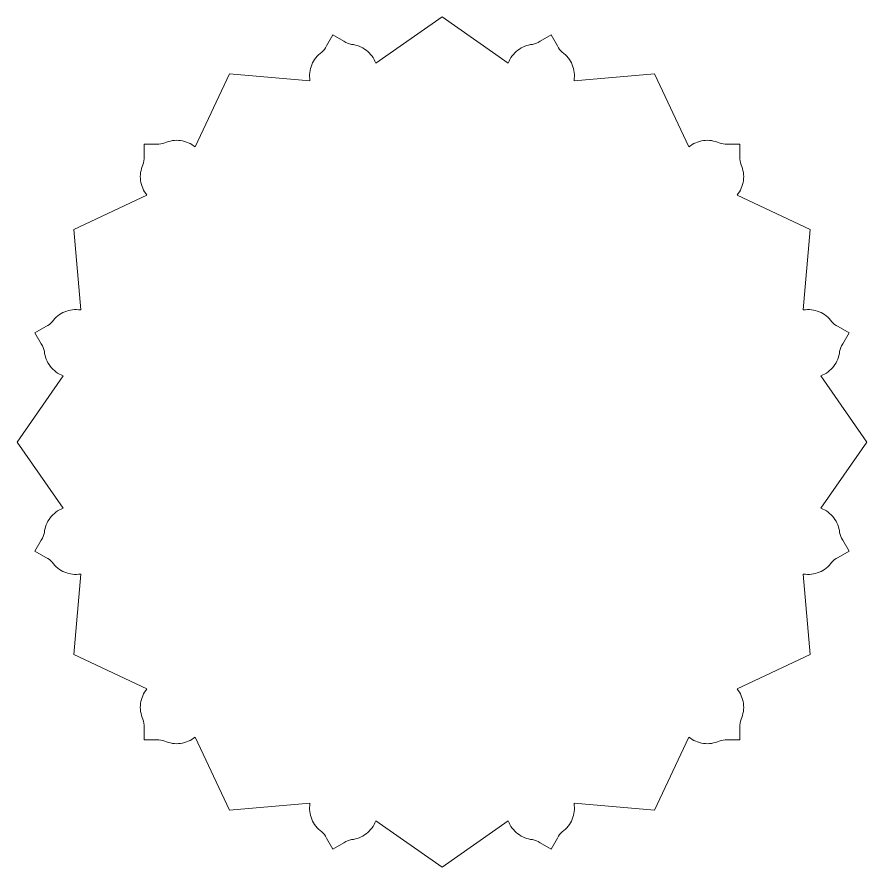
# Model space of a CAD drawing. Header units: centimetres. Extents: x -34.8 to 34.8, y -10.9 to 10.9.
# Drawn here: x -11.35 to 9.79, y -10.57 to 10.57 of the extents above; entities that cross this region are included whole.
import ezdxf

# ---------------------------------------------------------------- set-up
doc = ezdxf.new("R2010")
doc.units = ezdxf.units.CM
doc.header["$MEASUREMENT"] = 0
doc.layers.add('Layer 1', color=7, linetype='Continuous')

msp = doc.modelspace()

# ---------------------------------------------------------------- linework, layer by layer
at = {"layer": 'Layer 1', "color": 140, "lineweight": 9}
msp.add_open_spline([(2.50209, -8.98701), (2.50209, -8.98701), (4.50319, -9.15456), (4.50319, -9.15456), (4.50319, -9.15456), (4.50319, -9.15456), (5.35864, -7.33778), (5.35864, -7.33778), (5.35864, -7.33778), (5.46257, -7.42409), (5.58876, -7.4793), (5.72268, -7.49706), (5.72268, -7.49706), (5.85661, -7.51482), (5.99283, -7.4944), (6.11566, -7.43817), (6.11566, -7.43817), (6.1789, -7.41655), (6.24572, -7.40738), (6.31244, -7.41117), (6.31244, -7.41117), (6.31244, -7.41117), (6.62965, -7.41184), (6.62965, -7.41184), (6.62965, -7.41184), (6.62965, -7.41184), (6.62898, -7.09463), (6.62898, -7.09463), (6.62898, -7.09463), (6.62519, -7.02791), (6.63435, -6.96109), (6.65598, -6.89785), (6.65598, -6.89785), (6.71221, -6.77502), (6.73263, -6.6388), (6.71487, -6.50488), (6.71487, -6.50488), (6.69711, -6.37095), (6.64189, -6.24476), (6.55558, -6.14083), (6.55558, -6.14083), (6.55558, -6.14083), (8.37237, -5.28539), (8.37237, -5.28539), (8.37237, -5.28539), (8.37237, -5.28539), (8.20482, -3.28428), (8.20482, -3.28428), (8.20482, -3.28428), (8.33798, -3.30706), (8.47487, -3.29178), (8.59973, -3.2402), (8.59973, -3.2402), (8.72459, -3.18862), (8.83235, -3.10283), (8.91061, -2.99271), (8.91061, -2.99271), (8.95456, -2.94237), (9.00785, -2.90102), (9.06753, -2.87095), (9.06753, -2.87095), (9.06753, -2.87095), (9.34257, -2.71292), (9.34257, -2.71292), (9.34257, -2.71292), (9.34257, -2.71292), (9.18339, -2.43854), (9.18339, -2.43854), (9.18339, -2.43854), (9.14674, -2.38266), (9.12127, -2.3202), (9.10838, -2.25463), (9.10838, -2.25463), (9.09566, -2.12013), (9.04523, -1.99196), (8.96289, -1.88486), (8.96289, -1.88486), (8.88055, -1.77776), (8.76964, -1.69608), (8.64293, -1.64923), (8.64293, -1.64923), (8.64293, -1.64923), (9.78858, 0), (9.78858, 0), (9.78858, 0), (9.78858, 0), (8.64293, 1.64923), (8.64293, 1.64923), (8.64293, 1.64923), (8.76964, 1.69609), (8.88055, 1.77776), (8.96289, 1.88486), (8.96289, 1.88486), (9.04523, 1.99197), (9.09566, 2.12014), (9.10838, 2.25464), (9.10838, 2.25464), (9.12127, 2.32021), (9.14674, 2.38266), (9.18339, 2.43855), (9.18339, 2.43855), (9.18339, 2.43855), (9.34257, 2.71292), (9.34257, 2.71292), (9.34257, 2.71292), (9.34257, 2.71292), (9.06753, 2.87095), (9.06753, 2.87095), (9.06753, 2.87095), (9.00785, 2.90103), (8.95456, 2.94238), (8.91061, 2.99272), (8.91061, 2.99272), (8.83235, 3.10284), (8.72459, 3.18863), (8.59973, 3.24021), (8.59973, 3.24021), (8.47487, 3.29179), (8.33798, 3.30707), (8.20482, 3.28429), (8.20482, 3.28429), (8.20482, 3.28429), (8.37237, 5.28539), (8.37237, 5.28539), (8.37237, 5.28539), (8.37237, 5.28539), (6.55558, 6.14084), (6.55558, 6.14084), (6.55558, 6.14084), (6.64189, 6.24477), (6.69711, 6.37096), (6.71487, 6.50488), (6.71487, 6.50488), (6.73263, 6.6388), (6.71221, 6.77502), (6.65598, 6.89786), (6.65598, 6.89786), (6.63435, 6.96109), (6.62519, 7.02792), (6.62898, 7.09464), (6.62898, 7.09464), (6.62898, 7.09464), (6.62965, 7.41184), (6.62965, 7.41184), (6.62965, 7.41184), (6.62965, 7.41184), (6.31244, 7.41118), (6.31244, 7.41118), (6.31244, 7.41118), (6.24572, 7.40738), (6.1789, 7.41655), (6.11566, 7.43817), (6.11566, 7.43817), (5.99283, 7.49441), (5.85661, 7.51482), (5.72268, 7.49706), (5.72268, 7.49706), (5.58876, 7.4793), (5.46257, 7.42409), (5.35864, 7.33778), (5.35864, 7.33778), (5.35864, 7.33778), (4.50319, 9.15457), (4.50319, 9.15457), (4.50319, 9.15457), (4.50319, 9.15457), (2.50209, 8.98701), (2.50209, 8.98701), (2.50209, 8.98701), (2.52487, 9.12017), (2.50959, 9.25706), (2.45801, 9.38192), (2.45801, 9.38192), (2.40643, 9.50678), (2.32064, 9.61455), (2.21052, 9.69281), (2.21052, 9.69281), (2.16018, 9.73676), (2.11883, 9.79004), (2.08876, 9.84972), (2.08876, 9.84972), (2.08876, 9.84972), (1.93073, 10.12476), (1.93073, 10.12476), (1.93073, 10.12476), (1.93073, 10.12476), (1.65635, 9.96558), (1.65635, 9.96558), (1.65635, 9.96558), (1.60047, 9.92894), (1.53801, 9.90347), (1.47244, 9.89057), (1.47244, 9.89057), (1.33794, 9.87786), (1.20977, 9.82743), (1.10267, 9.74509), (1.10267, 9.74509), (0.99557, 9.66274), (0.91389, 9.55183), (0.86704, 9.42512), (0.86704, 9.42512), (0.86704, 9.42512), (-0.78219, 10.57078), (-0.78219, 10.57078), (-0.78219, 10.57078), (-0.78219, 10.57078), (-2.43142, 9.42512), (-2.43142, 9.42512), (-2.43142, 9.42512), (-2.47828, 9.55183), (-2.55995, 9.66274), (-2.66705, 9.74509), (-2.66705, 9.74509), (-2.77416, 9.82743), (-2.90233, 9.87786), (-3.03683, 9.89057), (-3.03683, 9.89057), (-3.1024, 9.90347), (-3.16485, 9.92894), (-3.22074, 9.96558), (-3.22074, 9.96558), (-3.22074, 9.96558), (-3.49511, 10.12476), (-3.49511, 10.12476), (-3.49511, 10.12476), (-3.49511, 10.12476), (-3.65314, 9.84972), (-3.65314, 9.84972), (-3.65314, 9.84972), (-3.68322, 9.79005), (-3.72457, 9.73676), (-3.77491, 9.6928), (-3.77491, 9.6928), (-3.88503, 9.61454), (-3.97082, 9.50678), (-4.0224, 9.38192), (-4.0224, 9.38192), (-4.07398, 9.25706), (-4.08926, 9.12017), (-4.06648, 8.98701), (-4.06648, 8.98701), (-4.06648, 8.98701), (-6.06758, 9.15457), (-6.06758, 9.15457), (-6.06758, 9.15457), (-6.06758, 9.15457), (-6.92303, 7.33778), (-6.92303, 7.33778), (-6.92303, 7.33778), (-7.02696, 7.42409), (-7.15315, 7.4793), (-7.28707, 7.49706), (-7.28707, 7.49706), (-7.421, 7.51482), (-7.55721, 7.49441), (-7.68005, 7.43817), (-7.68005, 7.43817), (-7.74328, 7.41655), (-7.81011, 7.40738), (-7.87683, 7.41118), (-7.87683, 7.41118), (-7.87683, 7.41118), (-8.19403, 7.41184), (-8.19403, 7.41184), (-8.19403, 7.41184), (-8.19403, 7.41184), (-8.19337, 7.09463), (-8.19337, 7.09463), (-8.19337, 7.09463), (-8.18958, 7.02791), (-8.19874, 6.96109), (-8.22036, 6.89786), (-8.22036, 6.89786), (-8.2766, 6.77502), (-8.29701, 6.6388), (-8.27925, 6.50488), (-8.27925, 6.50488), (-8.26149, 6.37096), (-8.20628, 6.24477), (-8.11997, 6.14084), (-8.11997, 6.14084), (-8.11997, 6.14084), (-9.93676, 5.28539), (-9.93676, 5.28539), (-9.93676, 5.28539), (-9.93676, 5.28539), (-9.7692, 3.28429), (-9.7692, 3.28429), (-9.7692, 3.28429), (-9.90236, 3.30707), (-10.03925, 3.29179), (-10.16411, 3.24021), (-10.16411, 3.24021), (-10.28898, 3.18863), (-10.39674, 3.10284), (-10.475, 2.99272), (-10.475, 2.99272), (-10.51895, 2.94238), (-10.57224, 2.90103), (-10.63191, 2.87095), (-10.63191, 2.87095), (-10.63191, 2.87095), (-10.90696, 2.71292), (-10.90696, 2.71292), (-10.90696, 2.71292), (-10.90696, 2.71292), (-10.74778, 2.43855), (-10.74778, 2.43855), (-10.74778, 2.43855), (-10.71113, 2.38266), (-10.68566, 2.32021), (-10.67277, 2.25464), (-10.67277, 2.25464), (-10.66005, 2.12014), (-10.60962, 1.99197), (-10.52728, 1.88486), (-10.52728, 1.88486), (-10.44493, 1.77776), (-10.33403, 1.69609), (-10.20731, 1.64923), (-10.20731, 1.64923), (-10.20731, 1.64923), (-11.35297, 0), (-11.35297, 0), (-11.35297, 0), (-11.35297, 0), (-10.20731, -1.64923), (-10.20731, -1.64923), (-10.20731, -1.64923), (-10.33403, -1.69608), (-10.44493, -1.77776), (-10.52728, -1.88486), (-10.52728, -1.88486), (-10.60962, -1.99196), (-10.66005, -2.12013), (-10.67277, -2.25463), (-10.67277, -2.25463), (-10.68566, -2.3202), (-10.71113, -2.38266), (-10.74778, -2.43854), (-10.74778, -2.43854), (-10.74778, -2.43854), (-10.90696, -2.71292), (-10.90696, -2.71292), (-10.90696, -2.71292), (-10.90696, -2.71292), (-10.63191, -2.87095), (-10.63191, -2.87095), (-10.63191, -2.87095), (-10.57224, -2.90102), (-10.51895, -2.94237), (-10.475, -2.99271), (-10.475, -2.99271), (-10.39674, -3.10283), (-10.28898, -3.18862), (-10.16411, -3.2402), (-10.16411, -3.2402), (-10.03925, -3.29178), (-9.90236, -3.30706), (-9.7692, -3.28428), (-9.7692, -3.28428), (-9.7692, -3.28428), (-9.93676, -5.28539), (-9.93676, -5.28539), (-9.93676, -5.28539), (-9.93676, -5.28539), (-8.11997, -6.14083), (-8.11997, -6.14083), (-8.11997, -6.14083), (-8.20628, -6.24476), (-8.26149, -6.37095), (-8.27925, -6.50488), (-8.27925, -6.50488), (-8.29701, -6.6388), (-8.2766, -6.77502), (-8.22036, -6.89785), (-8.22036, -6.89785), (-8.19874, -6.96109), (-8.18958, -7.02791), (-8.19337, -7.09463), (-8.19337, -7.09463), (-8.19337, -7.09463), (-8.19403, -7.41184), (-8.19403, -7.41184), (-8.19403, -7.41184), (-8.19403, -7.41184), (-7.87683, -7.41117), (-7.87683, -7.41117), (-7.87683, -7.41117), (-7.81011, -7.40738), (-7.74328, -7.41655), (-7.68005, -7.43817), (-7.68005, -7.43817), (-7.55721, -7.4944), (-7.421, -7.51482), (-7.28707, -7.49706), (-7.28707, -7.49706), (-7.15315, -7.4793), (-7.02696, -7.42409), (-6.92303, -7.33778), (-6.92303, -7.33778), (-6.92303, -7.33778), (-6.06758, -9.15456), (-6.06758, -9.15456), (-6.06758, -9.15456), (-6.06758, -9.15456), (-4.06648, -8.98701), (-4.06648, -8.98701), (-4.06648, -8.98701), (-4.08926, -9.12017), (-4.07398, -9.25706), (-4.0224, -9.38192), (-4.0224, -9.38192), (-3.97082, -9.50678), (-3.88503, -9.61454), (-3.77491, -9.6928), (-3.77491, -9.6928), (-3.72457, -9.73675), (-3.68322, -9.79004), (-3.65314, -9.84972), (-3.65314, -9.84972), (-3.65314, -9.84972), (-3.49511, -10.12476), (-3.49511, -10.12476), (-3.49511, -10.12476), (-3.49511, -10.12476), (-3.22074, -9.96558), (-3.22074, -9.96558), (-3.22074, -9.96558), (-3.16485, -9.92894), (-3.1024, -9.90346), (-3.03683, -9.89057), (-3.03683, -9.89057), (-2.90233, -9.87785), (-2.77416, -9.82742), (-2.66705, -9.74508), (-2.66705, -9.74508), (-2.55995, -9.66274), (-2.47828, -9.55183), (-2.43142, -9.42512), (-2.43142, -9.42512), (-2.43142, -9.42512), (-0.78219, -10.57078), (-0.78219, -10.57078), (-0.78219, -10.57078), (-0.78219, -10.57078), (0.86704, -9.42512), (0.86704, -9.42512), (0.86704, -9.42512), (0.91389, -9.55183), (0.99557, -9.66274), (1.10267, -9.74508), (1.10267, -9.74508), (1.20977, -9.82742), (1.33794, -9.87785), (1.47244, -9.89057), (1.47244, -9.89057), (1.53801, -9.90346), (1.60047, -9.92894), (1.65635, -9.96558), (1.65635, -9.96558), (1.65635, -9.96558), (1.93073, -10.12476), (1.93073, -10.12476), (1.93073, -10.12476), (1.93073, -10.12476), (2.08876, -9.84972), (2.08876, -9.84972), (2.08876, -9.84972), (2.11883, -9.79004), (2.16018, -9.73675), (2.21052, -9.6928), (2.21052, -9.6928), (2.32064, -9.61454), (2.40643, -9.50678), (2.45801, -9.38192), (2.45801, -9.38192), (2.50959, -9.25706), (2.52487, -9.12017), (2.50209, -8.98701)], degree=3, knots=[0, 0, 0, 0, 0.00826446, 0.00826446, 0.00826446, 0.00826446, 0.01652893, 0.01652893, 0.01652893, 0.01652893, 0.02479339, 0.02479339, 0.02479339, 0.02479339, 0.03305785, 0.03305785, 0.03305785, 0.03305785, 0.04132231, 0.04132231, 0.04132231, 0.04132231, 0.04958678, 0.04958678, 0.04958678, 0.04958678, 0.05785124, 0.05785124, 0.05785124, 0.05785124, 0.0661157, 0.0661157, 0.0661157, 0.0661157, 0.07438017, 0.07438017, 0.07438017, 0.07438017, 0.08264463, 0.08264463, 0.08264463, 0.08264463, 0.09090909, 0.09090909, 0.09090909, 0.09090909, 0.09917355, 0.09917355, 0.09917355, 0.09917355, 0.10743802, 0.10743802, 0.10743802, 0.10743802, 0.11570248, 0.11570248, 0.11570248, 0.11570248, 0.12396694, 0.12396694, 0.12396694, 0.12396694, 0.1322314, 0.1322314, 0.1322314, 0.1322314, 0.14049587, 0.14049587, 0.14049587, 0.14049587, 0.14876033, 0.14876033, 0.14876033, 0.14876033, 0.15702479, 0.15702479, 0.15702479, 0.15702479, 0.16528926, 0.16528926, 0.16528926, 0.16528926, 0.17355372, 0.17355372, 0.17355372, 0.17355372, 0.18181818, 0.18181818, 0.18181818, 0.18181818, 0.19008264, 0.19008264, 0.19008264, 0.19008264, 0.19834711, 0.19834711, 0.19834711, 0.19834711, 0.20661157, 0.20661157, 0.20661157, 0.20661157, 0.21487603, 0.21487603, 0.21487603, 0.21487603, 0.2231405, 0.2231405, 0.2231405, 0.2231405, 0.23140496, 0.23140496, 0.23140496, 0.23140496, 0.23966942, 0.23966942, 0.23966942, 0.23966942, 0.24793388, 0.24793388, 0.24793388, 0.24793388, 0.25619835, 0.25619835, 0.25619835, 0.25619835, 0.26446281, 0.26446281, 0.26446281, 0.26446281, 0.27272727, 0.27272727, 0.27272727, 0.27272727, 0.28099174, 0.28099174, 0.28099174, 0.28099174, 0.2892562, 0.2892562, 0.2892562, 0.2892562, 0.29752066, 0.29752066, 0.29752066, 0.29752066, 0.30578512, 0.30578512, 0.30578512, 0.30578512, 0.31404959, 0.31404959, 0.31404959, 0.31404959, 0.32231405, 0.32231405, 0.32231405, 0.32231405, 0.33057851, 0.33057851, 0.33057851, 0.33057851, 0.33884298, 0.33884298, 0.33884298, 0.33884298, 0.34710744, 0.34710744, 0.34710744, 0.34710744, 0.3553719, 0.3553719, 0.3553719, 0.3553719, 0.36363636, 0.36363636, 0.36363636, 0.36363636, 0.37190083, 0.37190083, 0.37190083, 0.37190083, 0.38016529, 0.38016529, 0.38016529, 0.38016529, 0.38842975, 0.38842975, 0.38842975, 0.38842975, 0.39669421, 0.39669421, 0.39669421, 0.39669421, 0.40495868, 0.40495868, 0.40495868, 0.40495868, 0.41322314, 0.41322314, 0.41322314, 0.41322314, 0.4214876, 0.4214876, 0.4214876, 0.4214876, 0.42975207, 0.42975207, 0.42975207, 0.42975207, 0.43801653, 0.43801653, 0.43801653, 0.43801653, 0.44628099, 0.44628099, 0.44628099, 0.44628099, 0.45454545, 0.45454545, 0.45454545, 0.45454545, 0.46280992, 0.46280992, 0.46280992, 0.46280992, 0.47107438, 0.47107438, 0.47107438, 0.47107438, 0.47933884, 0.47933884, 0.47933884, 0.47933884, 0.48760331, 0.48760331, 0.48760331, 0.48760331, 0.49586777, 0.49586777, 0.49586777, 0.49586777, 0.50413223, 0.50413223, 0.50413223, 0.50413223, 0.51239669, 0.51239669, 0.51239669, 0.51239669, 0.52066116, 0.52066116, 0.52066116, 0.52066116, 0.52892562, 0.52892562, 0.52892562, 0.52892562, 0.53719008, 0.53719008, 0.53719008, 0.53719008, 0.54545455, 0.54545455, 0.54545455, 0.54545455, 0.55371901, 0.55371901, 0.55371901, 0.55371901, 0.56198347, 0.56198347, 0.56198347, 0.56198347, 0.57024793, 0.57024793, 0.57024793, 0.57024793, 0.5785124, 0.5785124, 0.5785124, 0.5785124, 0.58677686, 0.58677686, 0.58677686, 0.58677686, 0.59504132, 0.59504132, 0.59504132, 0.59504132, 0.60330579, 0.60330579, 0.60330579, 0.60330579, 0.61157025, 0.61157025, 0.61157025, 0.61157025, 0.61983471, 0.61983471, 0.61983471, 0.61983471, 0.62809917, 0.62809917, 0.62809917, 0.62809917, 0.63636364, 0.63636364, 0.63636364, 0.63636364, 0.6446281, 0.6446281, 0.6446281, 0.6446281, 0.65289256, 0.65289256, 0.65289256, 0.65289256, 0.66115702, 0.66115702, 0.66115702, 0.66115702, 0.66942149, 0.66942149, 0.66942149, 0.66942149, 0.67768595, 0.67768595, 0.67768595, 0.67768595, 0.68595041, 0.68595041, 0.68595041, 0.68595041, 0.69421488, 0.69421488, 0.69421488, 0.69421488, 0.70247934, 0.70247934, 0.70247934, 0.70247934, 0.7107438, 0.7107438, 0.7107438, 0.7107438, 0.71900826, 0.71900826, 0.71900826, 0.71900826, 0.72727273, 0.72727273, 0.72727273, 0.72727273, 0.73553719, 0.73553719, 0.73553719, 0.73553719, 0.74380165, 0.74380165, 0.74380165, 0.74380165, 0.75206612, 0.75206612, 0.75206612, 0.75206612, 0.76033058, 0.76033058, 0.76033058, 0.76033058, 0.76859504, 0.76859504, 0.76859504, 0.76859504, 0.7768595, 0.7768595, 0.7768595, 0.7768595, 0.78512397, 0.78512397, 0.78512397, 0.78512397, 0.79338843, 0.79338843, 0.79338843, 0.79338843, 0.80165289, 0.80165289, 0.80165289, 0.80165289, 0.80991736, 0.80991736, 0.80991736, 0.80991736, 0.81818182, 0.81818182, 0.81818182, 0.81818182, 0.82644628, 0.82644628, 0.82644628, 0.82644628, 0.83471074, 0.83471074, 0.83471074, 0.83471074, 0.84297521, 0.84297521, 0.84297521, 0.84297521, 0.85123967, 0.85123967, 0.85123967, 0.85123967, 0.85950413, 0.85950413, 0.85950413, 0.85950413, 0.8677686, 0.8677686, 0.8677686, 0.8677686, 0.87603306, 0.87603306, 0.87603306, 0.87603306, 0.88429752, 0.88429752, 0.88429752, 0.88429752, 0.89256198, 0.89256198, 0.89256198, 0.89256198, 0.90082645, 0.90082645, 0.90082645, 0.90082645, 0.90909091, 0.90909091, 0.90909091, 0.90909091, 0.91735537, 0.91735537, 0.91735537, 0.91735537, 0.92561983, 0.92561983, 0.92561983, 0.92561983, 0.9338843, 0.9338843, 0.9338843, 0.9338843, 0.94214876, 0.94214876, 0.94214876, 0.94214876, 0.95041322, 0.95041322, 0.95041322, 0.95041322, 0.95867769, 0.95867769, 0.95867769, 0.95867769, 0.96694215, 0.96694215, 0.96694215, 0.96694215, 0.97520661, 0.97520661, 0.97520661, 0.97520661, 0.98347107, 0.98347107, 0.98347107, 0.98347107, 1, 1, 1, 1], dxfattribs=at)

doc.saveas('drawing.dxf')
